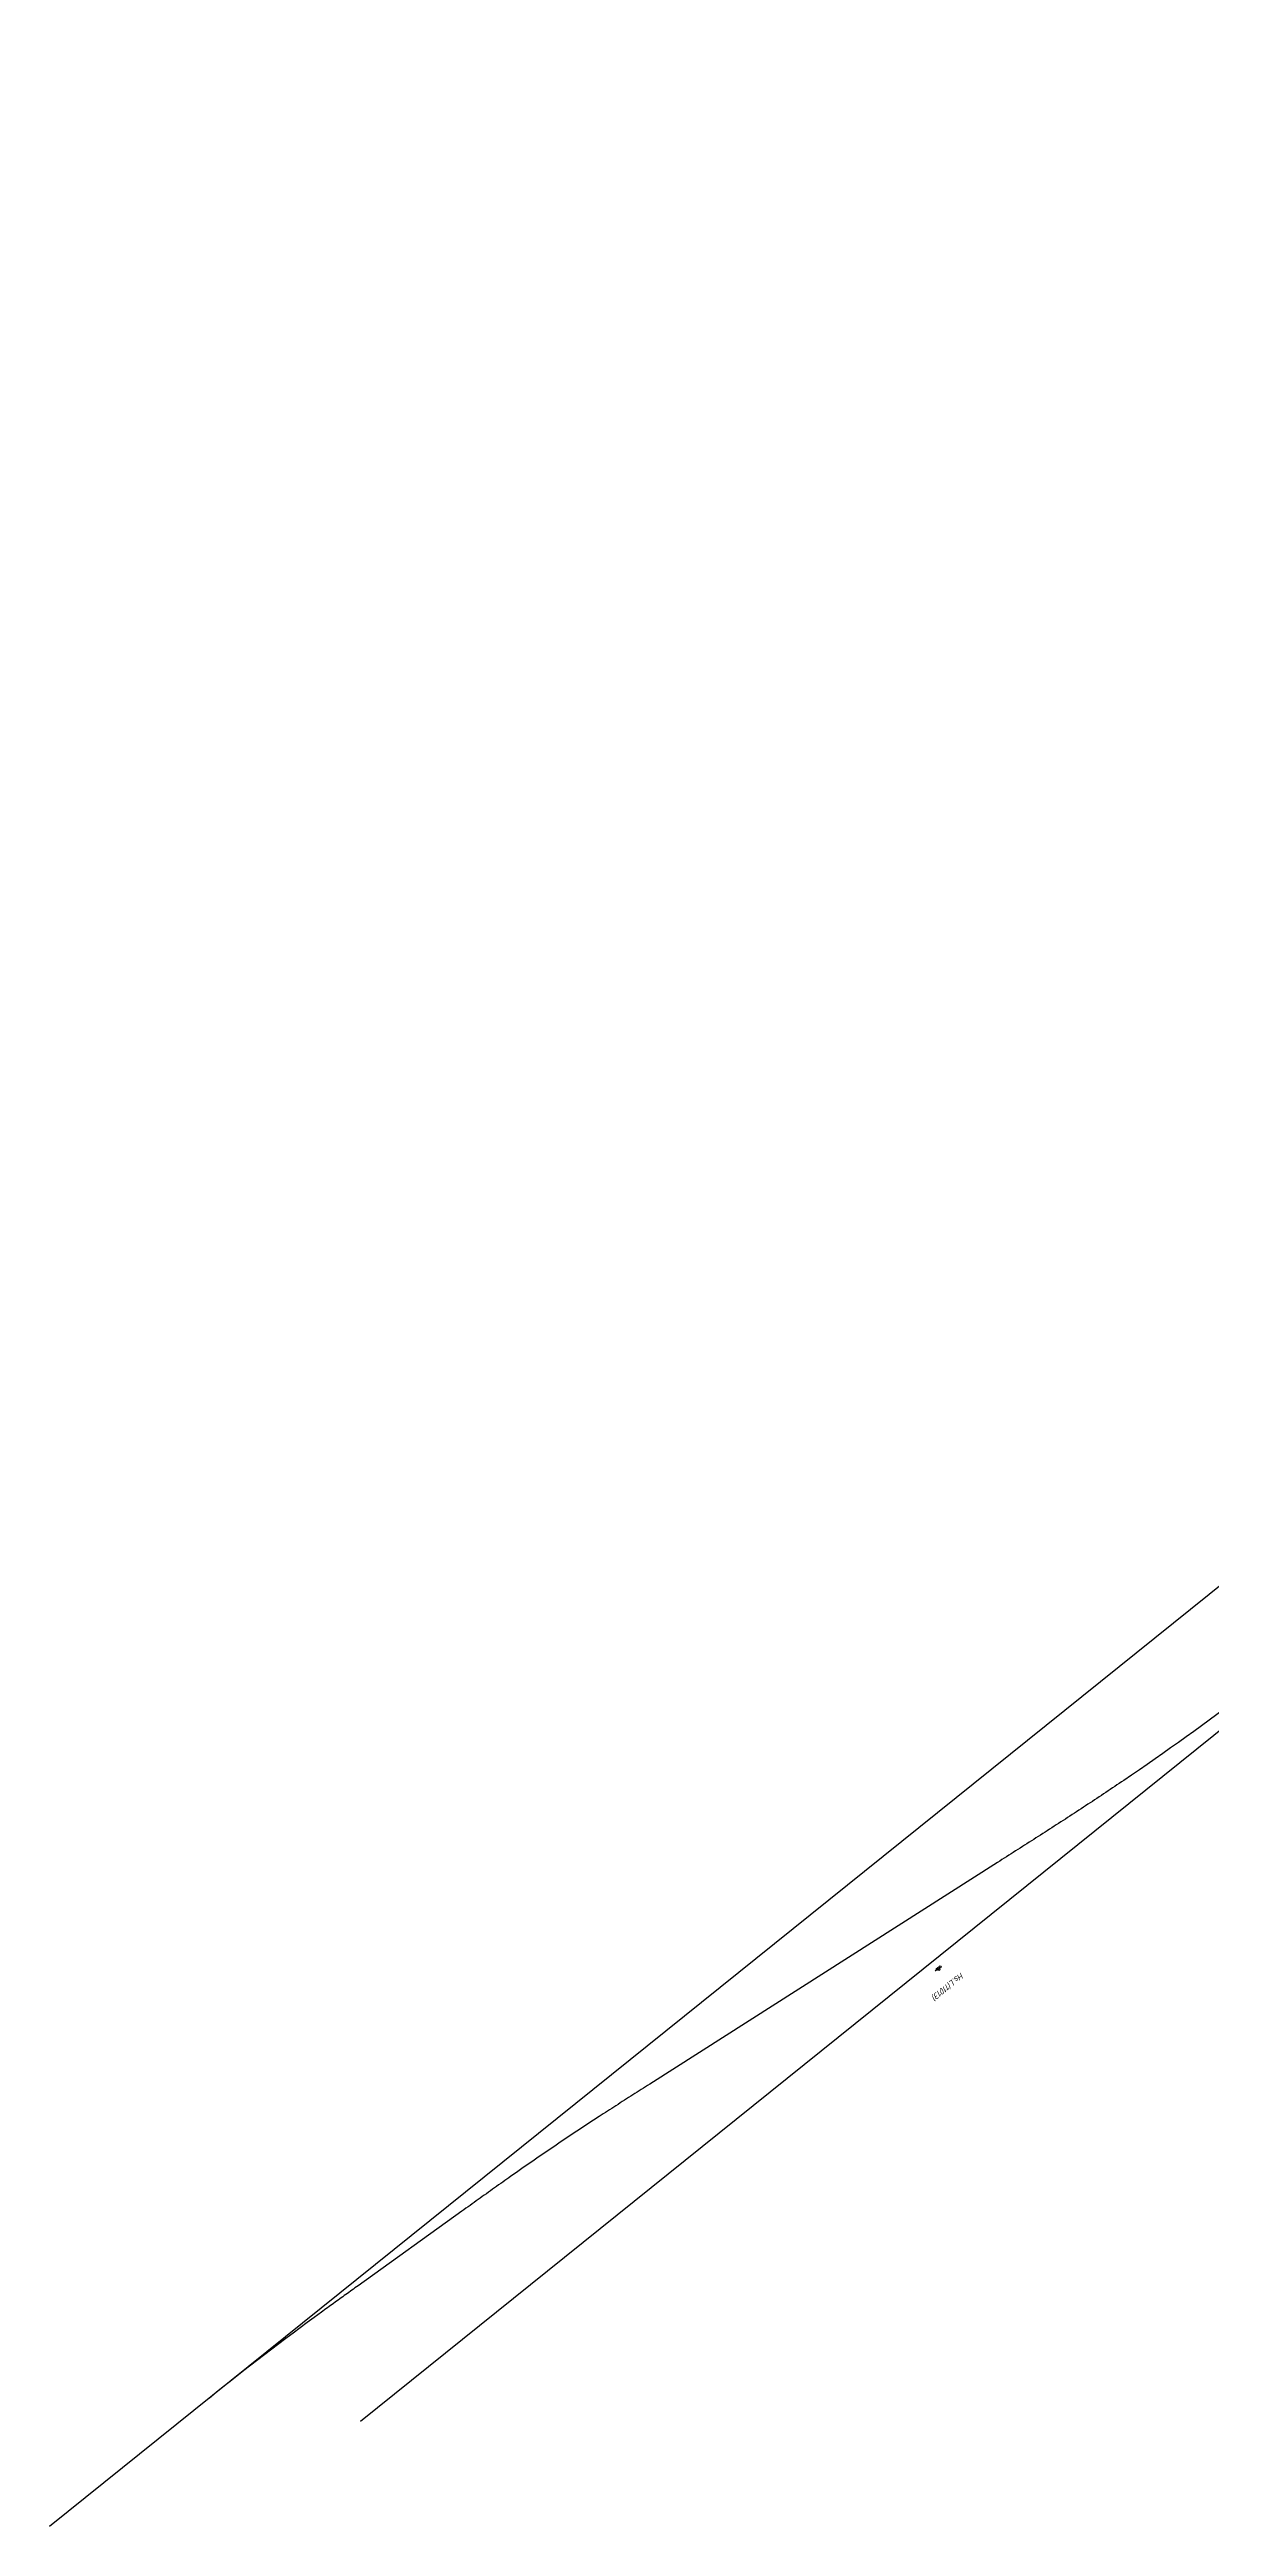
# Model space of a CAD drawing. Header units: metres. Extents: x 304251 to 306156, y 6702592 to 6703677.
# Drawn here: x 304251 to 304714, y 6702592 to 6703579 of the extents above; entities that cross this region are included whole.
import ezdxf
from ezdxf.enums import TextEntityAlignment as Align

# ---------------------------------------------------------------- set-up
doc = ezdxf.new("R2010")
doc.units = ezdxf.units.M
for name, color, linetype in [('As Built COGO points', 6, 'Continuous'), ('JBTKO_SPO', 2, 'Continuous'), ('JBTRC$$INNSETTINGSPUNKT', 62, 'Continuous'), ('JBTRC$$SYMBOLBESKRIVELSE', 62, 'Continuous'), ('JBTSA@OBJEKTBESKRIVELSE', 62, 'Continuous'), ('JBTSA@OBJEKTNAVN', 62, 'Continuous'), ('JBTSA_SIG', 2, 'Continuous')]:
    doc.layers.add(name, color=color, linetype=linetype)
doc.styles.add('ISO', font='iso3098.shx')

# ---------------------------------------------------------------- blocks, each defined once
blk = doc.blocks.new('NO-BN-2D-JBTRC_INNSETTINGSPUNKT-Schematic')
at = {"layer": 'JBTRC$$INNSETTINGSPUNKT', "linetype": 'ByBlock', "lineweight": -2, "transparency": 16777216}
for p, q in [((-0.05, 0), (0.05, 0)), ((0, -0.05), (0, 0.05))]:
    blk.add_line(p, q, dxfattribs=at)
blk.add_circle((0, 0), 0.05, dxfattribs=at)
blk = doc.blocks.new('NO-BN-2D-JBTSA_SIG-SIGNAL-HS3-AAK-Geographic')
at = {"color": 0, "linetype": 'ByBlock', "lineweight": -2, "transparency": 16777216}
blk.add_line((0, 0), (0, -2), dxfattribs=at)
for centre in [(0, -3.5), (0, -6.5), (0, -9.5)]:
    blk.add_circle(centre, 1.5, dxfattribs=at)
at = {"layer": 'JBTRC$$SYMBOLBESKRIVELSE', "linetype": 'ByBlock', "lineweight": -2, "transparency": 16777216, "insert": (0, -0.49562), "char_height": 0.2, "width": 4, "attachment_point": 5, "style": 'ISO'}
blk.add_mtext('SIGNAL HS3-AAK', dxfattribs=at)
blk = doc.blocks.new('*Z5')
at = {"color": 0, "linetype": 'ByBlock', "lineweight": -2, "transparency": 16777216, "xscale": 0.25, "yscale": 0.25, "zscale": 0.25, "rotation": 41.73779504464569}
blk.add_blockref('NO-BN-2D-JBTSA_SIG-SIGNAL-HS3-AAK-Geographic', (0, 0), dxfattribs=at)
at = {"color": 0, "linetype": 'ByBlock', "lineweight": -2, "transparency": 16777216, "rotation": 131.7377950446457}
blk.add_blockref('NO-BN-2D-JBTRC_INNSETTINGSPUNKT-Schematic', (0, 0), dxfattribs=at)
at = {"layer": 'JBTSA@OBJEKTBESKRIVELSE', "color": 0, "linetype": 'ByBlock', "lineweight": -2, "transparency": 16777216, "style": 'ISO'}
blk.add_attdef('OBJEKTBESKRIVELSE', text='', height=0.9, dxfattribs=at).set_placement((0, 11), align=Align.MIDDLE_CENTER)
at = {"layer": 'JBTSA@OBJEKTNAVN', "color": 0, "linetype": 'ByBlock', "lineweight": -2, "transparency": 16777216, "style": 'ISO', "oblique": 15}
blk.add_attdef('OBJEKTNAVN', text='', height=1.25, dxfattribs=at).set_placement((0, 8), align=Align.MIDDLE_CENTER)

msp = doc.modelspace()

# ---------------------------------------------------------------- linework, layer by layer
at = {"layer": 'As Built COGO points'}
msp.add_circle((304605.6, 6702814.32), 0.5, dxfattribs=at)
at = {"layer": 'JBTKO_SPO', "flags": 128}
for points in [[(305770.37, 6703579.35), (305186.29, 6703305.88, 0.000173), (305178.24, 6703302.1, 0.000519), (305170.19, 6703298.32, 0.000865), (305162.16, 6703294.52, 0.00121), (305154.14, 6703290.68, 0.001556), (305146.15, 6703286.8, 0.001902), (305138.18, 6703282.86, 0.002248), (305130.24, 6703278.86, 0.002594), (305122.34, 6703274.78, 0.002939), (305114.49, 6703270.61, 0.034623), (305030.98, 6703217.89, 0.002973), (305023.64, 6703212.44, 0.002515), (305016.36, 6703206.91, 0.002058), (305009.13, 6703201.31, 0.001601), (305001.94, 6703195.67, 0.001143), (304994.78, 6703189.98, 0.000686), (304987.64, 6703184.26, 0.000229), (304980.51, 6703178.54), (304251.4, 6702592.33)], [(305247.94, 6703304.57, 0.001448), (305240.06, 6703300.76, 0.001769), (305232.21, 6703296.9, 0.002091), (305224.39, 6703292.97, 0.002413), (305216.61, 6703288.98, 0.039252), (305103.54, 6703218.47, 0.002413), (305096.52, 6703213.24, 0.002091), (305089.56, 6703207.95, 0.001769), (305082.63, 6703202.6, 0.001448), (305075.74, 6703197.21, 0.001126), (305068.88, 6703191.78, 0.000804), (305062.04, 6703186.32, 0.000483), (305055.21, 6703180.85, 0.000161), (305048.39, 6703175.37), (304375.29, 6702634.2)], [(304728.57, 6702924.96, -0.013789), (304679.28, 6702889.6, -0.001809), (304672.16, 6702884.83, -0.001531), (304665.01, 6702880.1, -0.001252), (304657.84, 6702875.41, -0.000974), (304650.64, 6702870.75, -0.000696), (304643.43, 6702866.12, -0.000417), (304636.21, 6702861.51, -0.000139), (304628.98, 6702856.9), (304490.49, 6702768.62, 0.000278), (304483.75, 6702764.32, 0.000833), (304477.01, 6702760, 0.001389), (304470.3, 6702755.65, 0.008834), (304435.19, 6702731.88, 0.001389), (304428.66, 6702727.26, 0.000833), (304422.15, 6702722.61, 0.000278), (304415.65, 6702717.95), (304374.29, 6702688.25, 0.000208), (304369.42, 6702684.75, 0.000625), (304364.55, 6702681.24, 0.001042), (304359.69, 6702677.71, 0.011715), (304315.06, 6702643.52)]]:
    msp.add_lwpolyline(points, format="xyb", dxfattribs=at)

# ---------------------------------------------------------------- block references
at = {"layer": 'JBTSA_SIG'}
ref = msp.add_blockref('*Z5', (304604.29, 6702813.82, 18.53), dxfattribs=dict(at, rotation=87.06136284890214))
ref.add_attrib('OBJEKTNAVN', 'Hs.L(11013)', dxfattribs={"layer": 'JBTSA@OBJEKTNAVN', "color": 0, "linetype": 'ByBlock', "lineweight": -2, "transparency": 16777216, "height": 2.5, "rotation": 218.79916, "style": 'ISO', "oblique": 15}).set_placement((304609.3, 6702807.59, 18.53), align=Align.MIDDLE_CENTER)

doc.saveas('drawing.dxf')
